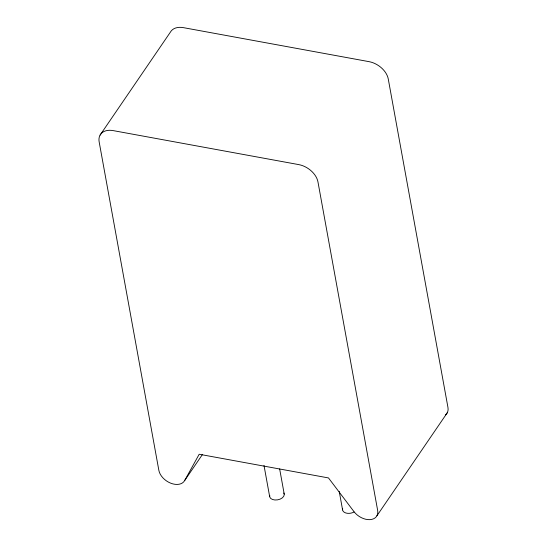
<?xml version="1.0" encoding="UTF-8"?>
<svg xmlns="http://www.w3.org/2000/svg" width="547" height="547" viewBox="0 0 547 547"><rect width="100%" height="100%" fill="white"/><g stroke="black" fill="none" stroke-linecap="round" stroke-linejoin="round"><path stroke-width="0.82" d="M184.633 480.581L199.19 454.249L328.487 477.934L353.95 511.595A14.776 9.914 34.3 0 0 369.834 519.65A14.776 9.914 34.3 0 0 377.656 510.413L317.964 181.932A18.468 12.39 34.3 0 0 298.792 164.613L113.133 130.603A18.468 12.39 34.3 0 0 99.151 141.851L158.849 470.331A14.776 9.914 34.3 0 0 170.685 483.172A14.776 9.914 34.3 0 0 184.633 480.581L202.452 454.489M100.074 135.116L170.377 32.164A18.468 12.39 34.3 0 1 183.436 27.651L369.088 61.661A18.468 12.39 34.3 0 1 388.261 78.973L447.959 407.46A14.776 9.914 34.3 0 1 445.538 414.831M376.917 515.8L447.22 412.848M339.229 491.418L342.586 509.9M279.647 468.909L284.228 494.112M264.003 465.449L269.65 496.539M283.811 492.984A7.391 4.567 -10.3 0 1 277.575 499.855A7.391 4.567 -10.3 0 1 269.733 495.322M354.073 511.999A7.391 4.567 -10.3 0 1 345.943 513.018A7.391 4.567 -10.3 0 1 342.668 508.683"/></g></svg>
